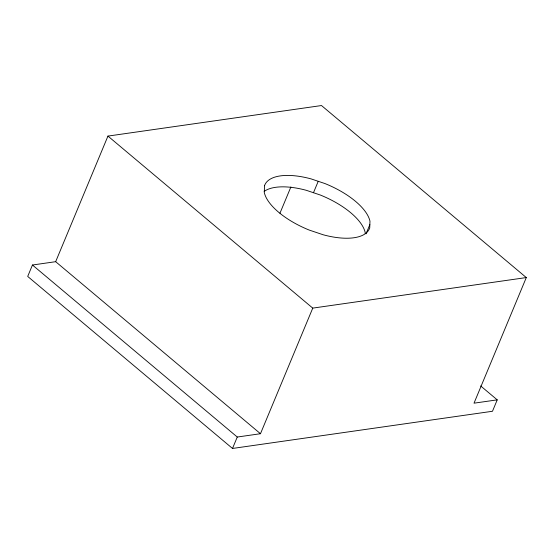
<?xml version="1.0" encoding="UTF-8"?>
<svg xmlns="http://www.w3.org/2000/svg" width="554" height="554" viewBox="0 0 554 554"><rect width="100%" height="100%" fill="white"/><g stroke="black" fill="none" stroke-linecap="round" stroke-linejoin="round"><path stroke-width="0.83" d="M365.183 233.587L365.218 232.625A56.702 24.501 22.6 0 0 320.233 194.994L306.348 190.32A56.702 24.501 22.6 0 0 264.161 191.407M497.229 399.856L474.016 403.174L526.3 277.568L312.754 308.114L260.47 433.72L55.663 261.689L32.451 265.013L27.7 276.432L232.507 448.456L492.478 411.269L497.229 399.856L480.657 385.937M55.663 261.689L107.947 136.09L321.493 105.544L526.3 277.568M279.957 213.214L290.878 186.982M313.474 192.716L318.225 181.297M232.507 448.456L237.264 437.037L260.47 433.72M366.035 233.816L369.843 224.661M107.947 136.09L312.754 308.114M32.451 265.013L237.264 437.037M264.521 185.715L264.279 192.453A56.702 24.501 22.6 0 0 309.264 230.083L323.141 234.757A56.702 24.501 22.6 0 0 369.726 227.943L369.968 221.205A56.702 24.501 22.6 0 0 324.983 183.575L311.106 178.9A56.702 24.501 22.6 0 0 264.521 185.715"/></g></svg>
